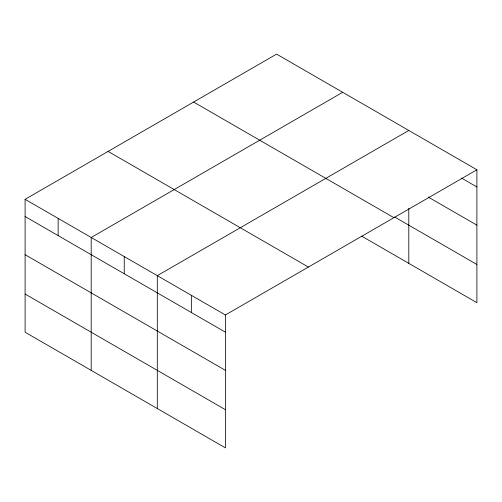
<?xml version="1.0" encoding="UTF-8"?>
<svg xmlns="http://www.w3.org/2000/svg" width="502" height="502" viewBox="0 0 502 502"><rect width="100%" height="100%" fill="white"/><g stroke="black" fill="none" stroke-linecap="round" stroke-linejoin="round"><path stroke-width="0.75" d="M361.584 236.091L476.9 302.675L476.9 169.776L276.596 54.128L25.1 199.325L25.1 332.224L225.404 447.872L225.404 314.974L25.1 199.325M342.697 92.293L91.201 237.49L91.201 370.388M408.797 130.457L157.302 275.654L157.302 408.553M225.404 314.974L476.9 169.776M461.545 178.103L476.9 186.97M428.162 197.01L476.9 225.153M394.635 216.996L476.9 264.491M193.603 102.044L393.907 217.692M108.093 151.409L308.397 267.058M25.1 216.525L225.404 332.173M25.1 254.709L225.404 370.351M25.1 294.046L225.404 409.688M408.797 208.204L408.797 263.355M191.356 295.314L191.356 312.514M124.251 256.572L124.251 273.772M58.15 218.408L58.15 235.607"/></g></svg>
